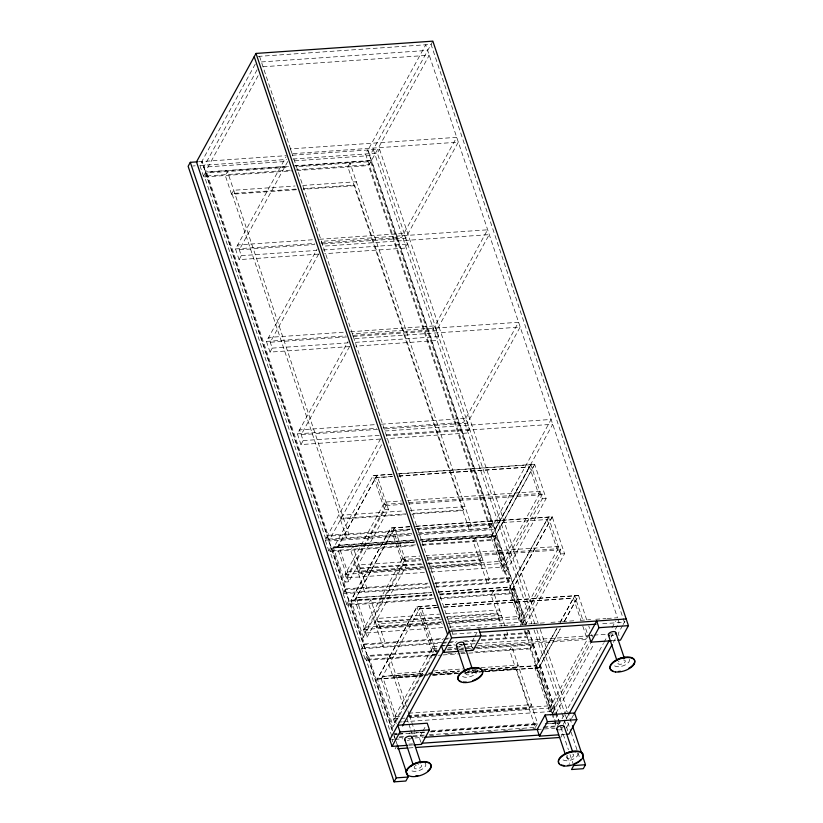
<?xml version="1.0" encoding="UTF-8"?>
<svg xmlns="http://www.w3.org/2000/svg" width="823" height="823" viewBox="0 0 823 823"><rect width="100%" height="100%" fill="white"/><g stroke="black" fill="none" stroke-linecap="round" stroke-linejoin="round"><path stroke-width="0.62" stroke-dasharray="4.12 3.09" d="M255.233 64.153L201.8 161.534L392.283 730.803M290.138 170.176L203.497 176.194L199.917 165.485L202.098 161.514L392.561 730.731M257.115 69.77L203.682 167.151L286.795 161.38M258.113 75.706L205.297 171.966L289.686 166.102M203.497 176.194L205.678 172.213L288.492 166.462M411.665 533.345L325.898 539.302L204.649 176.935L206.83 172.953L288.77 167.264M296.681 189.712L231.551 194.238L233.732 190.257L295.035 185.998M318.378 254.132L239.102 259.636L235.522 248.937L286.116 156.709M287.731 161.524L239.308 249.77L314.756 244.534M239.102 259.636L241.283 255.665L237.703 244.956L313.141 239.719M349.312 346.596L270.037 352.1L266.457 341.401L317.061 249.174M432.847 41.15L369.908 155.609L294.469 160.845M318.666 253.998L270.253 342.245L346.967 336.916M418.043 532.903L489.767 527.924L368.519 165.557L370.7 161.575L296.424 166.73M534.765 623.659L377.346 153.16L379.526 149.189L291.291 155.31M270.037 352.1L272.218 348.129L268.637 337.42L344.076 332.183M380.257 439.06L300.971 444.574L297.391 433.865L347.995 341.638M349.61 346.462L301.187 434.709L377.911 429.38M319.53 239.277L403.928 233.413L407.508 244.112L405.328 248.093L324.766 253.69M300.971 444.574L303.162 440.593L299.572 429.884L375.021 424.647M380.596 438.834L327.163 536.205L410.286 530.434M415.502 544.857L328.861 550.875L325.28 540.166L327.461 536.185M325.898 539.302L328.079 535.32L206.83 172.953M350.475 331.741L434.863 325.877L438.443 336.586L436.262 340.557L355.711 346.154M231.551 194.238L225.276 175.505L227.457 171.523L348.705 533.89L346.524 537.872L340.259 519.138L342.44 515.157L403.743 510.898M381.594 444.77L328.778 541.03L411.891 535.259M328.861 550.875L331.041 546.894L415.142 541.05M429.575 586.871L343.808 592.827L330.013 551.616L332.194 547.634L414.134 541.945M392.355 474.171L373.138 475.509L333.521 547.984L414.278 542.378M337.348 547.717L377.027 475.406M424.339 572.458L346.236 577.88L345.074 574.403L384.752 502.092L401.398 500.929M346.246 574.32L347.543 571.964L338.582 545.207L412.951 540.042M402.591 503.11L384.639 504.355L385.925 502.009M346.236 577.88L385.915 505.569L384.752 502.092M348.757 581.81L337.296 547.552L376.975 475.241L388.435 509.499L348.757 581.81L344.93 582.077L384.608 509.766L373.138 475.509M433.412 598.383L346.771 604.401L343.191 593.692L345.372 589.71L429.462 583.877M343.808 592.827L345.989 588.846L332.194 547.634M422.045 564.393L356.915 568.909L359.095 564.938L420.399 560.679M356.915 568.909L350.649 550.175L352.83 546.205L366.616 587.416L364.435 591.398L358.17 572.664L360.351 568.683M346.771 604.401L348.952 600.42L431.777 594.669M441.632 642.444L362.254 647.958L347.923 605.142L350.104 601.16L432.044 595.471M409.905 526.627L390.688 527.965L351.02 600.276L363.375 637.208L367.202 636.94L406.881 564.629L394.526 527.697L354.847 600.008L367.202 636.94M354.898 600.173L394.577 527.862M381.409 424.205L465.808 418.341L469.388 429.05L467.207 433.021L386.645 438.618M442.784 627.589L364.682 633.01L363.519 629.533L403.198 557.222L419.843 556.06M364.702 629.451L365.988 627.095L356.133 597.663L430.501 592.498M419.751 558.333L403.085 559.486L404.371 557.14M364.682 633.01L404.36 560.7L403.198 557.222M363.375 637.208L403.054 564.897L390.688 527.965M439.955 617.919L374.825 622.435L377.006 618.464L439.585 614.112M436.571 654.573L365.217 659.532L361.636 648.822L363.817 644.841L442.815 639.358M362.254 647.958L364.435 643.977L350.104 601.16M374.825 622.435L368.55 603.701L370.741 599.73L385.061 642.547L382.88 646.528L376.615 627.795L378.796 623.813L441.375 619.472M365.217 659.532L367.397 655.55L438.752 650.592M391.758 736.143L366.369 660.272L368.55 656.291L438.988 651.405M417.024 606.644L432.96 654.285L393.281 726.596L377.346 678.954L417.024 606.644L436.231 605.317M381.224 678.852L420.851 606.386L436.787 654.018M422.641 675.529L393.271 677.566L395.452 673.595L426.108 671.465M489.767 527.924L491.948 523.942L370.7 161.575M493.1 524.683L490.92 528.664L418.29 533.705M491.197 537.028L530.876 464.717M479.521 560.401L481.702 556.42L426.787 560.237M402.272 721.864L394.587 722.399L393.425 718.921L433.104 646.611L454.872 645.098M394.608 718.839L395.894 716.483L382.469 676.341L423.495 673.492M436.838 648.606L432.991 648.874L434.287 646.528M502.606 571.121L542.285 498.81L530.825 464.563L491.146 536.874L502.606 571.121L506.443 570.864L494.973 536.606L534.652 464.295L397.488 473.822M435.953 586.429L507.678 581.45L493.882 540.227L496.681 535.392L420.234 540.701M394.587 722.399L434.266 650.088L433.104 646.611M395.122 748.92L396.758 745.936M500.096 563.632L501.392 561.286L492.432 534.518L420.635 539.507M409 502.668L538.489 493.666L539.775 491.321M430.738 572.006L502.442 567.026L501.279 563.549L540.958 491.238L407.724 500.497M502.442 567.026L542.12 494.716L540.958 491.238M424.287 735.114L412.786 735.916L414.432 732.933M506.443 570.864L546.112 498.553L534.652 464.295M422.353 732.1L419.298 737.665L420.79 742.12M422.96 730.989L426.016 725.423M472.371 648.113L470.879 643.658L473.935 638.092M474.542 636.981L477.597 631.416M507.678 581.45L509.859 577.468L496.063 536.257L421.798 541.411M508.748 589.484L548.427 517.173M552.202 516.751L512.534 589.062L524.889 625.994L564.568 553.684L552.202 516.751L415.039 526.278M522.142 624.678L511.793 593.753L513.974 589.782L439.708 594.936M518.552 618.762L519.838 616.417L509.982 586.974L438.186 591.963M427.446 557.799L556.934 548.807L558.22 546.451M449.193 627.136L520.887 622.157L519.725 618.68L559.403 546.369L426.17 555.628M520.887 622.157L560.566 549.846L559.403 546.369M522.276 624.029L560.73 553.941L548.375 517.009L508.696 589.319L521.052 626.262M481.229 639.697L526.123 636.58L528.304 632.599L527.512 630.223M551.595 712.718L530.238 648.884L532.419 644.913L476.033 648.822M556.389 629.07L535.022 668.009L550.968 715.64M560.052 622.394L574.701 595.698L582.9 620.203M535.073 668.163L557.048 628.114M560.103 622.558L574.752 595.852M554.795 715.382L538.859 667.741L560.216 628.803M564.496 621.015L578.528 595.43L442.651 604.864M560.278 628.967L538.911 667.906L485.076 671.64M564.547 621.18L578.59 595.595L442.702 605.028M535.403 727.398L537.584 723.417L511.793 646.343L509.612 650.324L535.403 727.398L429.39 734.764M548.457 708.15L549.743 705.805L536.318 665.653L483.749 669.305M477.865 645.757L586.84 638.185L588.136 635.84L584.886 626.149M403.558 721.771L550.803 711.545L549.63 708.068L587.478 639.09M550.803 711.545L589.258 641.467M552.182 713.418L590.636 643.329M556.019 713.15L593.856 644.183M543.89 726.812L556.029 725.968L558.21 721.987M557.181 726.709L559.362 722.728L545.351 723.705M564.053 715.146L559.753 722.975L545.68 723.952M564.66 714.025L603.352 643.504M603.969 642.382L607.035 636.786M611.952 627.836L615.635 621.118M563.199 724.435L565.658 719.96M566.275 718.839L568.117 715.485M611.108 637.136L612.95 633.772M615.409 629.297L619.091 622.579L617.867 618.927M560.761 737.408L562.942 733.437L560.401 733.612M566.666 727.429L570.967 719.59M571.553 718.52L574.598 712.965M613.341 642.362L615.799 637.887M622.558 625.573L618.248 633.422L619.74 637.876M623.134 624.523L624.966 621.18M258.072 56.417L431.067 44.401L624.4 622.209L599.916 623.916M261.416 61.941L427.641 50.388M263.021 66.756L429.256 55.213L371.523 160.423L294.799 165.752M198.559 161.761L286.188 155.67M192.839 165.979L195.195 165.814M199.917 165.485L286.558 159.467M292.926 159.024L377.346 153.16M294.871 166.02L371.317 160.711L369.136 164.693L296.506 169.733M204.649 176.935L291.692 170.886M296.805 170.536L368.519 165.557M302.699 185.463L356.338 181.739L354.157 185.72L303.07 189.269M295.807 189.074L231.942 193.508L340.65 518.408L405.79 513.891M303.471 188.549L354.548 185L463.267 509.9L410.903 513.531M235.522 248.937L314.798 243.433M321.186 242.98L401.747 237.384L456.642 137.348L290.406 148.891L292.021 153.706L458.246 142.163L405.544 238.228L322.421 243.999M241.283 255.665L316.721 250.418M323.12 249.976L407.508 244.112M266.457 341.401L345.732 335.897M353.406 335.362L432.682 329.858L487.576 229.812L321.351 241.355L322.955 246.18L489.191 234.627L436.478 330.692L353.365 336.463M272.218 348.129L348.942 342.8M355.33 342.358L438.443 336.586M297.391 433.865L376.677 428.361M383.065 427.919L463.627 422.322L518.511 322.277L352.285 333.819L353.9 338.644L520.126 327.091L467.413 423.156L384.3 428.937M384.897 430.995L551.122 419.452L493.399 524.663L417.93 529.909M303.162 440.593L379.876 435.264M386.275 434.822L469.388 429.05M386.512 435.809L552.737 424.267L495.004 529.477L418.29 534.806M373.2 475.673L392.417 474.336M397.54 473.976L534.703 464.45L495.035 536.761L421.962 541.843M392.355 476.435L375.679 477.597L384.639 504.355M398.764 475.992L529.528 466.908L538.489 493.666M375.741 477.752L392.406 476.599M398.816 476.157L529.59 467.073M385.915 505.569L402.56 504.417M408.959 503.964L542.12 494.716M384.608 509.766L388.435 509.499M542.285 498.81L546.112 498.553M410.132 510.455L465.046 506.639L462.865 510.62L411.778 514.169M340.259 519.138L405.389 514.612M409.967 526.792L390.75 528.129L351.071 600.44L431.828 594.823M415.09 526.432L552.264 516.906L512.585 589.217L439.523 594.299M409.957 529.055L393.24 530.053L403.085 559.486M416.315 528.448L547.141 519.519M328.079 535.32L410.008 529.631M417.673 529.096L491.948 523.942M325.28 540.166L411.922 534.148M338.644 545.361L414.278 540.114M420.697 539.662L492.493 534.683M414.226 542.213L333.469 547.82L344.93 582.077M421.911 541.678L494.973 536.606M421.87 544.415L494.5 539.363M330.013 551.616L415.78 545.659M422.168 545.217L493.882 540.227M404.36 560.7L421.006 559.547M427.404 559.095L560.566 549.846M403.054 564.897L406.881 564.629M560.73 553.941L564.568 553.684M421.17 563.755L357.305 568.189L358.561 571.934L423.701 567.417M427.559 563.313L479.922 559.671L481.177 563.426L430.09 566.965M428.433 563.95L482.957 560.165L480.776 564.146L429.688 567.695M347.543 571.964L423.187 566.718M429.596 566.265L501.392 561.286M358.17 572.664L423.3 568.137M345.074 574.403L424.462 568.888M429.575 568.528L501.279 563.549M345.989 588.846L427.919 583.157M435.583 582.622L509.859 577.468M434.565 583.517L511.011 578.209L508.83 582.19L436.2 587.231M343.191 593.692L429.832 587.673M356.194 597.817L431.838 592.57M438.248 592.118L510.044 587.138M439.42 594.134L514.591 588.918L512.41 592.889L439.78 597.94M347.923 605.142L433.69 599.185M440.079 598.733L511.793 593.753M436.293 605.471L417.076 606.808L377.397 679.119L422.25 676.002M437.507 607.487L419.565 608.732L432.991 648.874M443.916 607.045L573.415 598.043L580.76 620.017M419.617 608.897L437.569 607.641M443.978 607.199L573.466 598.208M445.973 613.67L499.612 609.946L497.431 613.927L446.344 617.476M439.081 617.281L375.216 621.715L377.006 627.064L440.871 622.63M446.745 616.746L497.833 613.197L499.623 618.557L448.535 622.106M447.763 619.019L501.402 615.295L499.222 619.277L448.134 622.826M365.988 627.095L441.632 621.849M448.041 621.396L519.838 616.417M376.615 627.795L441.745 623.268M363.519 629.533L442.908 624.019M448.021 623.659L519.725 618.68M451.251 629.307L457.639 628.865M458.925 628.772L471.713 627.887M476.826 627.538L487.051 626.817M492.164 626.468L502.4 625.758M503.676 625.665L516.463 624.78M521.576 624.42L531.812 623.711M533.088 623.628L545.875 622.733M550.988 622.383L561.214 621.674M562.5 621.581L575.287 620.696M580.4 620.336L590.626 619.626M595.739 619.277L605.975 618.567M607.251 618.474L617.476 617.764L425.758 44.771L368.025 149.981L526.689 624.173M452.681 634.142L477.155 632.434M364.435 643.977L443.813 638.473M445.089 638.381L450.202 638.02M482.134 635.809L528.304 632.599M444.091 639.276L447.907 639.008M482.309 636.611L529.456 633.34L527.276 637.321L477.587 640.767M442.908 642.351L448.021 642.002M449.296 641.909L456.96 641.384M463.339 640.942L476.116 640.047M361.636 648.822L440.634 643.339M441.91 643.247L447.002 642.897M448.278 642.804L455.921 642.269M464.841 641.652L476.311 640.86M441.406 645.705L445.253 645.438M446.529 645.345L454.224 644.81M459.347 644.46L461.909 644.275M463.195 644.193L470.879 643.658M588.774 635.469L592.622 635.202M593.897 635.109L606.716 634.224M607.991 634.132L614.4 633.689M459.923 644.748L462.485 644.563M463.771 644.481L588.034 635.85M448.381 647.804L454.79 647.362M456.076 647.269L462.485 646.827M467.608 646.477L472.741 646.117M434.266 650.088L436.828 649.913M447.074 649.193L463.719 648.04M464.995 647.948L472.68 647.423M473.955 647.331L587.91 639.42M447.671 649.975L457.866 649.265M459.141 649.182L474.429 648.113M475.704 648.03L533.037 644.049L530.856 648.02L474.789 651.919M459.429 649.985L464.532 649.625M470.921 649.182L474.758 648.915M460.304 651.24L464.151 650.972M611.52 640.736L616.643 640.376M432.96 654.285L435.511 654.11M448.041 653.771L455.685 653.246M460.777 652.886L464.604 652.629M366.369 660.272L436.807 655.375M438.083 655.293L441.92 655.026M443.196 654.933L459.8 653.781M461.075 653.688L467.464 653.246M468.74 653.164L530.238 648.884M433.762 670.93L463.143 668.893M481.023 667.648L518.058 665.077L515.877 669.058L481.393 671.445M428.618 673.142L459.388 671.002M472.207 670.107L477.34 669.757M382.52 676.506L423.547 673.656M428.67 673.296L459.44 671.157M472.258 670.272L478.677 669.829M483.801 669.469L536.37 665.817M424.318 674.716L393.661 676.845L404.515 709.251M425.594 674.634L429.431 674.366M430.707 674.274L458.802 672.319M467.742 671.702L480.519 670.817M481.794 670.724L516.278 668.327L529.528 707.945L406.922 716.452L406.12 714.055M423.917 675.446L427.754 675.179M432.857 674.819L458.401 673.049M466.065 672.514L480.118 671.537M377.346 678.954L422.199 675.848M433.742 675.045L458.102 673.348M464.511 672.905L483.739 671.568M485.025 671.475L538.859 667.741M432.507 675.292L458.154 673.512M464.563 673.07L483.79 671.733M408.702 713.202L531.308 704.683L529.127 708.665L409.072 716.998M395.894 716.483L399.741 716.216M407.436 715.681L549.743 705.805M393.425 718.921L399.731 718.479M401.017 718.397L404.865 718.129M409.988 717.769L549.63 708.068M394.34 733.365L396.768 733.2M431.581 730.783L537.584 723.417M393.723 734.229L397.55 733.972M398.826 733.879L403.918 733.53M409.021 733.17L419.205 732.46M420.481 732.377L425.584 732.017M430.676 731.668L537.707 724.23M394.803 734.435L397.355 734.26M398.641 734.167L425.491 732.305M430.604 731.945L538.016 724.487M399.443 736.842L404.299 736.503M399.186 737.675L403.013 737.418M413.208 736.708L423.403 735.999M429.771 735.556L433.587 735.289M445.058 734.497L450.15 734.137M459.069 733.519L462.896 733.252M474.367 732.46L478.184 732.192M488.378 731.482L492.205 731.215M503.666 730.423L508.768 730.073M518.963 729.363L524.056 729.003M532.975 728.386L535.526 728.211M543.17 727.676L555.906 726.791M391.954 739.558L394.073 739.414M394.958 739.352L402.807 738.807M407.92 738.447L423.269 737.387M537.193 729.476L555.134 728.221M560.257 727.871L562.819 727.697M408.774 744.146L412.601 743.879M408.722 745.237L412.57 744.969M561.214 734.651L565.062 734.383M409.144 747.942L412.961 747.675M458.802 646.466L458.884 646.466A3.878 1.903 -18.5 0 0 462.526 645.129M558.508 729.908L559.393 729.908A3.878 1.903 -18.5 0 0 563.025 728.571M578.528 595.43L586.737 619.935M588.764 626.025L589.587 628.463M591.624 634.543L592.437 636.981M547.089 519.364L556.934 548.807M582.787 626.077L586.84 638.185M379.526 149.189L538.17 623.34M540.207 629.43L572.026 724.507M536.802 629.749L564.948 713.86M565.36 715.074L567.397 721.174M567.798 722.388L570.658 730.917M571.069 732.141L579.629 757.736M373.333 149.621L531.997 623.813M534.034 629.904L561.368 711.576M561.77 712.8L563.806 718.89M564.218 720.115L567.788 730.773M528.736 630.274L560.134 724.137M526.381 624.153L367.737 150.002L365.556 153.983L522.975 624.482M528.428 630.253L560.638 726.544M560.957 727.491L568.395 749.702M570.02 754.578L573.693 765.544M513.974 589.782L525.516 624.276M532.419 644.913L554.99 712.348M555.391 713.562L557.408 719.58M525.012 630.572L556.832 725.649M567.026 756.121L569.475 763.435M524.128 630.634L526.123 636.58M551.996 713.922L554.013 719.94M554.414 721.143L556.029 725.968M504.931 625.84L493.347 591.212L491.166 595.194L501.505 626.118M506.875 631.653L507.668 634.029L505.487 638.01L503.902 633.247M259.533 56.314L451.23 629.256M451.642 630.469L452.866 634.121M406.511 706.648L389.186 654.861L387.005 658.832L393.271 677.566M407.899 710.805L409.329 715.074M409.484 715.547L414.977 731.935M406.912 718.345L408.486 723.036M408.877 724.209L410.44 728.89M410.831 730.063L412.786 735.916M381.172 678.697L396.707 725.114M368.55 656.291L393.137 729.754M394.124 735.423L395.822 740.484M396.11 741.369L397.447 745.36M393.908 735.68L394.731 738.138M391.943 739.404L392.736 741.78M623.556 659.943A3.878 1.903 -18.5 0 1 624.955 662.093A3.878 1.903 -18.5 0 1 620.46 664.274L619.575 664.274A3.878 1.903 -18.5 0 1 618.001 662.402M618.412 661.836A3.878 1.903 -18.5 0 1 619.03 661.28M613.814 635.058A3.878 1.903 -18.5 0 1 610.964 635.901M629.369 659.336A8.281 4.053 -18.5 0 1 623.134 665.848A8.281 4.053 -18.5 0 1 613.763 664.871M472.227 670.652A3.878 1.903 -18.5 0 1 472.639 672.947A3.878 1.903 -18.5 0 1 468.38 674.839L467.495 674.839A3.878 1.903 -18.5 0 1 466.95 671.846M467.742 671.352A3.878 1.903 -18.5 0 1 469.624 670.663M477.289 669.901A8.281 4.053 -18.5 0 1 471.054 676.413A8.281 4.053 -18.5 0 1 461.682 675.436M414.751 766.408A3.878 1.903 -18.5 0 0 415.913 768.847L416.798 768.836A3.878 1.903 -18.5 0 0 421.294 766.666A3.878 1.903 -18.5 0 0 419.895 764.505L419.01 764.516A3.878 1.903 -18.5 0 0 418.053 764.66M415.368 765.853A3.878 1.903 -18.5 0 1 416.171 765.359M410.152 739.63A3.878 1.903 -18.5 0 1 407.303 740.474M425.038 763.034A8.281 4.053 -18.5 0 1 420.481 770.03A8.281 4.053 -18.5 0 1 410.101 769.443M572.726 754.094A3.878 1.903 -18.5 0 1 573.147 756.388A3.878 1.903 -18.5 0 1 568.878 758.271L567.993 758.281A3.878 1.903 -18.5 0 1 566.419 756.409M566.831 755.843A3.878 1.903 -18.5 0 1 567.448 755.288M577.787 753.343A8.281 4.053 -18.5 0 1 571.563 759.855A8.281 4.053 -18.5 0 1 562.181 758.878M350.073 163.005L347.892 166.987L469.131 529.354L471.312 525.372L350.073 163.005M475.437 537.686L473.256 541.668L487.041 582.879L489.222 578.898L475.437 537.686"/><path stroke-width="1.23" d="M197.376 161.843L190.308 162.326L188.128 166.308L394.083 781.85L405.873 781.027L408.054 777.056L397.447 745.36M617.919 640.294L620.48 640.109L628.422 625.645L432.847 41.15L256.015 53.433L196.491 161.894L392.067 746.399L407.447 745.329M389.824 739.712L449.348 631.241L626.18 618.958M402.498 725.907L443.648 650.911M392.067 746.399L399.999 731.935L397.766 725.248L427.24 723.201L429.472 729.888L421.541 744.352L413.856 744.887M459.028 651.322L443.648 652.392L451.58 637.928L256.015 53.433M394.083 781.85L396.264 777.869L190.308 162.326M478.811 629.194L481.054 635.881L473.122 650.345L465.427 650.88M566.337 734.291L568.909 734.116L576.841 719.652L574.598 712.965L545.124 715.012L537.193 729.476L539.435 736.163L558.652 734.826M539.435 736.163L547.367 721.699L545.124 715.012M591.007 642.156L598.949 627.692L596.706 621.005L588.774 635.469L591.007 642.156L611.52 640.736M568.734 714.364L609.267 640.489M574.032 713.994L612.117 644.594M585.482 764.732L583.301 768.703L571.512 769.526L573.693 765.544L585.482 764.732L582.622 756.193M479.593 632.27L596.078 624.184M451.58 637.928L481.054 635.881M598.949 627.692L628.422 625.645M399.999 731.935L429.472 729.888M547.367 721.699L576.841 719.652M424.545 737.295L538.345 729.394M421.52 743.262L540.011 735.032M397.674 748.735L407.869 748.035M415.512 747.5L559.486 737.501M396.264 777.869L408.054 777.056M634.08 663.451L634.255 663.966M615.717 632.403L624.41 658.4M608.434 635.078L616.736 659.902M572.427 725.721L581.81 753.765M582.674 757.973L582.499 757.448A12.942 6.337 -18.5 0 0 583.126 755.607M564.136 726.4L572.438 751.224M556.852 729.085L565.164 753.909M463.627 642.969L472.33 668.965M456.354 645.644L465.057 671.65M254.225 56.684L447.558 634.492M458.421 675.652L458.586 676.167M441.406 645.705L443.648 652.392M412.056 736.966L420.748 762.972M404.772 739.651L413.074 764.464M406.84 769.659L407.015 770.174M615.234 634.008A3.878 1.903 -18.5 0 0 614.061 631.57L613.176 631.58A3.878 1.903 -18.5 0 0 608.917 633.463A3.878 1.903 -18.5 0 0 609.339 635.757M612.96 670.94A12.942 6.337 -18.5 0 1 614.616 660.982A12.942 6.337 -18.5 0 1 632.517 657.978A12.942 6.337 -18.5 0 1 628.762 668.286M620.429 671.249A12.942 6.337 -18.5 0 1 618.32 671.496M614.935 661.414A8.281 4.053 -18.5 0 1 625.974 657.505M463.555 644.008A3.878 1.903 -18.5 0 0 461.981 642.135L461.096 642.135A3.878 1.903 -18.5 0 0 456.837 644.028A3.878 1.903 -18.5 0 0 457.249 646.322M482 674.016A12.942 6.337 -18.5 0 1 472.669 680.683M466.24 682.061A12.942 6.337 -18.5 0 1 463.318 682.03M460.88 681.506A12.942 6.337 -18.5 0 1 466.178 669.593A12.942 6.337 -18.5 0 1 482.617 672.165M462.855 671.98A8.281 4.053 -18.5 0 1 472.021 668.05M411.973 738.005A3.878 1.903 -18.5 0 0 410.399 736.143L409.515 736.143A3.878 1.903 -18.5 0 0 405.544 737.758A3.878 1.903 -18.5 0 0 405.111 740.052M407.488 774.525A12.942 6.337 -18.5 0 1 411.839 764.989A12.942 6.337 -18.5 0 1 428.197 762.252A12.942 6.337 -18.5 0 1 427.631 771.151M417.847 775.605A12.942 6.337 -18.5 0 1 415.697 775.966M411.274 765.987A8.281 4.053 -18.5 0 1 422.312 762.067M557.757 729.764A3.878 1.903 -18.5 0 1 557.336 727.47A3.878 1.903 -18.5 0 1 561.595 725.577L562.479 725.577A3.878 1.903 -18.5 0 1 564.218 726.894M581.069 759.351A12.942 6.337 -18.5 0 1 578.939 761.182M578.096 761.748A12.942 6.337 -18.5 0 1 574.217 763.723M569.928 765.04A12.942 6.337 -18.5 0 1 567.777 765.4M563.827 765.472A12.942 6.337 -18.5 0 1 561.379 764.948M559.568 763.96A12.942 6.337 -18.5 0 1 566.677 753.035A12.942 6.337 -18.5 0 1 582.9 753.95M564.722 754.249A8.281 4.053 -18.5 0 1 575.956 751.841M615.573 671.98A12.942 6.337 -18.5 0 0 634.872 662.124A12.942 6.337 -18.5 0 0 616.931 660.252A12.942 6.337 -18.5 0 0 615.573 671.98M463.493 682.545A12.942 6.337 -18.5 0 0 482.792 672.689A12.942 6.337 -18.5 0 0 464.851 670.817A12.942 6.337 -18.5 0 0 463.493 682.545M411.911 776.552A12.942 6.337 -18.5 0 0 431.211 766.686A12.942 6.337 -18.5 0 0 413.269 764.814A12.942 6.337 -18.5 0 0 411.911 776.552M564.002 765.987A12.942 6.337 -18.5 0 0 583.291 756.131A12.942 6.337 -18.5 0 0 565.35 754.259A12.942 6.337 -18.5 0 0 564.002 765.987"/></g></svg>
